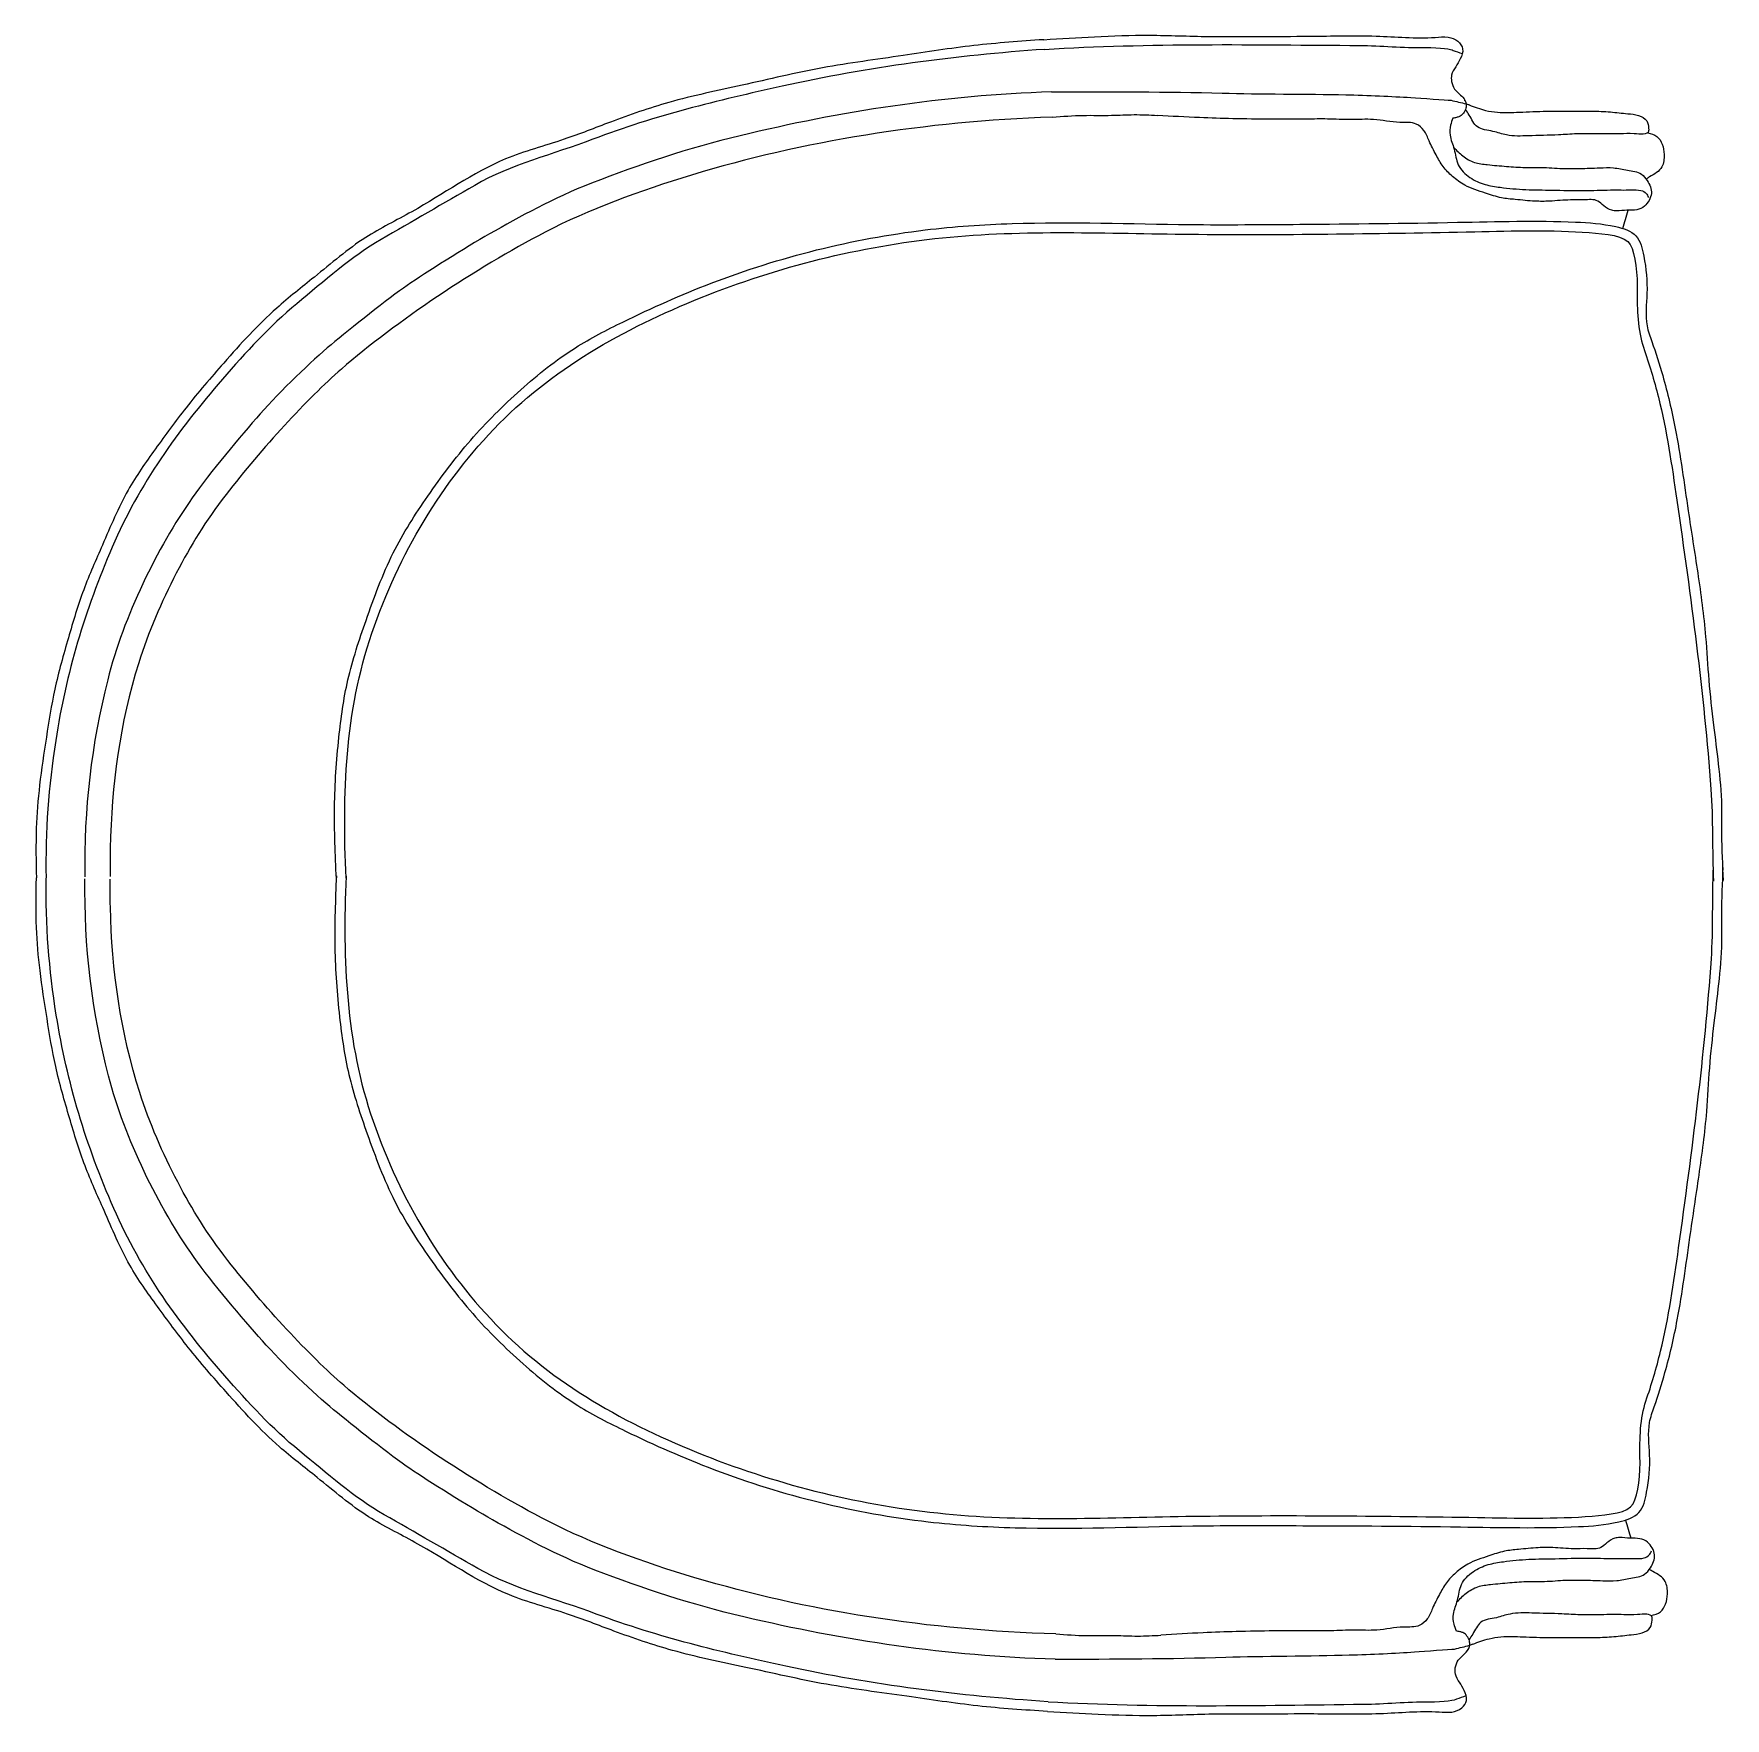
# Model space of a CAD drawing. Header units: millimetres. Extents: x -17017 to 2697, y 1903 to 18260.
# Drawn here: x -17002.6817 to -17002.5236, y 18221.6034 to 18221.7609 of the extents above; entities that cross this region are included whole.
import ezdxf

# ---------------------------------------------------------------- set-up
doc = ezdxf.new("R2010")
doc.units = ezdxf.units.MM
doc.layers.add('furn', color=7, linetype='Continuous')

# ---------------------------------------------------------------- blocks, each defined once
blk = doc.blocks.new('CHAIR2')
at = {"layer": 'furn'}
for points in [[(-0.39093, -0.47197), (-0.38825, -0.43932), (-0.38368, -0.40622), (-0.37797, -0.36855), (-0.36998, -0.33088), (-0.36198, -0.29664), (-0.35284, -0.26925), (-0.34485, -0.24756), (-0.33571, -0.22017), (-0.31117, -0.17632), (-0.29914, -0.15468), (-0.2807, -0.13064), (-0.26626, -0.11301), (-0.2406, -0.08816), (-0.21975, -0.07053), (-0.2005, -0.0561), (-0.18125, -0.04328), (-0.15559, -0.03126), (-0.13473, -0.02244), (-0.11228, -0.01523), (-0.08822, -0.00882), (-0.06576, -0.00481), (-0.04331, -0.0016), (-0.02326, 0), (0, 0)], [(0.39093, -0.47197), (0.38825, -0.43932), (0.38368, -0.40622), (0.37797, -0.36855), (0.36998, -0.33088), (0.36198, -0.29664), (0.35284, -0.26925), (0.34485, -0.24756), (0.33571, -0.22017), (0.31117, -0.17632), (0.29914, -0.15468), (0.2807, -0.13064), (0.26626, -0.11301), (0.2406, -0.08816), (0.21975, -0.07053), (0.2005, -0.0561), (0.18125, -0.04328), (0.15559, -0.03126), (0.13473, -0.02244), (0.11228, -0.01523), (0.08822, -0.00882), (0.06576, -0.00481), (0.04331, -0.0016), (0.02326, 0), (0, 0)], [(0.0006, -0.14027), (-0.03286, -0.1395), (-0.06533, -0.14163), (-0.09226, -0.1459), (-0.12004, -0.15444), (-0.15166, -0.16726), (-0.17816, -0.18348), (-0.20422, -0.20356), (-0.22773, -0.22705), (-0.24739, -0.25267), (-0.25935, -0.27488), (-0.27737, -0.31617), (-0.30207, -0.41636), (-0.30497, -0.45702), (-0.30432, -0.54006), (-0.30432, -0.59161), (-0.30506, -0.66523), (-0.30506, -0.72041), (-0.30288, -0.73929), (-0.29852, -0.74873), (-0.28908, -0.75236), (-0.27164, -0.75381), (-0.25639, -0.75381), (-0.24912, -0.75599), (-0.23314, -0.76107), (-0.20844, -0.76688), (-0.16986, -0.77287), (-0.1408, -0.77723), (-0.11101, -0.78086), (-0.09067, -0.78231), (-0.0696, -0.78449), (-0.05144, -0.78667), (-0.03182, -0.78812), (-0.01875, -0.78812), (0.00305, -0.78884)], [(-0.0006, -0.14027), (0.03286, -0.1395), (0.06533, -0.14163), (0.09226, -0.1459), (0.12004, -0.15444), (0.15166, -0.16726), (0.17816, -0.18348), (0.20422, -0.20356), (0.22773, -0.22705), (0.24739, -0.25267), (0.25935, -0.27488), (0.27737, -0.31617), (0.30207, -0.41636), (0.30497, -0.45702), (0.30432, -0.54006), (0.30432, -0.59161), (0.30506, -0.66523), (0.30506, -0.72041), (0.30288, -0.73929), (0.29852, -0.74873), (0.28908, -0.75236), (0.27164, -0.75381), (0.25639, -0.75381), (0.24912, -0.75599), (0.23314, -0.76107), (0.20844, -0.76688), (0.16986, -0.77287), (0.1408, -0.77723), (0.11101, -0.78086), (0.09067, -0.78231), (0.0696, -0.78449), (0.05144, -0.78667), (0.03182, -0.78812), (0.01875, -0.78812), (-0.00305, -0.78884)], [(-0.39093, -0.47197), (-0.39225, -0.49568), (-0.3929, -0.52137), (-0.39225, -0.54903), (-0.39225, -0.57209), (-0.39225, -0.59646), (-0.39225, -0.62741), (-0.39159, -0.65507), (-0.39163, -0.66107), (-0.38972, -0.66569), (-0.38619, -0.66786), (-0.38156, -0.66678), (-0.37775, -0.6646), (-0.37394, -0.6627), (-0.37095, -0.6627), (-0.36741, -0.66406), (-0.3636, -0.66786), (-0.36007, -0.6695), (-0.3578, -0.66916)], [(0.39093, -0.47197), (0.39225, -0.49568), (0.3929, -0.52137), (0.39225, -0.54903), (0.39225, -0.57209), (0.39225, -0.59646), (0.39225, -0.62741), (0.39159, -0.65507), (0.39163, -0.66107), (0.38972, -0.66569), (0.38619, -0.66786), (0.38156, -0.66678), (0.37775, -0.6646), (0.37394, -0.6627), (0.37095, -0.6627), (0.36741, -0.66406), (0.3636, -0.66786), (0.36007, -0.6695), (0.3578, -0.66916)], [(-0.35467, -0.47597), (-0.35548, -0.49027), (-0.35548, -0.50364), (-0.35577, -0.51413), (-0.35537, -0.52509)], [(0.35467, -0.47597), (0.35548, -0.49027), (0.35548, -0.50364), (0.35577, -0.51413), (0.35537, -0.52509)], [(-0.34017, -0.66354), (-0.33608, -0.66786), (-0.33309, -0.6733), (-0.332, -0.67928), (-0.33119, -0.68826), (-0.33064, -0.69696), (-0.33064, -0.70457), (-0.3301, -0.71436), (-0.3301, -0.72252), (-0.33037, -0.73176), (-0.33037, -0.73829), (-0.32928, -0.74482), (-0.32738, -0.75134), (-0.32438, -0.75406), (-0.3184, -0.75596), (-0.31513, -0.75488), (-0.31241, -0.7527), (-0.31078, -0.74917), (-0.31051, -0.74454), (-0.31024, -0.73965), (-0.31051, -0.73747), (-0.31268, -0.73367), (-0.31486, -0.73095), (-0.31541, -0.72442), (-0.31541, -0.71817), (-0.31486, -0.70838), (-0.31486, -0.70158), (-0.31568, -0.69234), (-0.31649, -0.68581), (-0.31867, -0.67847), (-0.32248, -0.66868), (-0.32656, -0.66297), (-0.33119, -0.65862), (-0.33663, -0.65536), (-0.34316, -0.65209), (-0.34806, -0.64965), (-0.35105, -0.64611), (-0.35187, -0.6385), (-0.35323, -0.62607), (-0.35323, -0.61547), (-0.35351, -0.60459), (-0.35351, -0.5948), (-0.35351, -0.57794), (-0.35378, -0.56027), (-0.3543, -0.54481), (-0.35537, -0.52509)], [(0.34017, -0.66354), (0.33608, -0.66786), (0.33309, -0.6733), (0.332, -0.67928), (0.33119, -0.68826), (0.33064, -0.69696), (0.33064, -0.70457), (0.3301, -0.71436), (0.3301, -0.72252), (0.33037, -0.73176), (0.33037, -0.73829), (0.32928, -0.74482), (0.32738, -0.75134), (0.32438, -0.75406), (0.3184, -0.75596), (0.31513, -0.75488), (0.31241, -0.7527), (0.31078, -0.74917), (0.31051, -0.74454), (0.31024, -0.73965), (0.31051, -0.73747), (0.31268, -0.73367), (0.31486, -0.73095), (0.31541, -0.72442), (0.31541, -0.71817), (0.31486, -0.70838), (0.31486, -0.70158), (0.31568, -0.69234), (0.31649, -0.68581), (0.31867, -0.67847), (0.32248, -0.66868), (0.32656, -0.66297), (0.33119, -0.65862), (0.33663, -0.65536), (0.34316, -0.65209), (0.34806, -0.64965), (0.35105, -0.64611), (0.35187, -0.6385), (0.35323, -0.62607), (0.35323, -0.61547), (0.35351, -0.60459), (0.35351, -0.5948), (0.35351, -0.57794), (0.35378, -0.56027), (0.3543, -0.54481), (0.35537, -0.52509)], [(-0.38548, -0.66337), (-0.38399, -0.66771)], [(-0.36218, -0.66239), (-0.36044, -0.66946)], [(-0.35377, -0.66324), (-0.35051, -0.66215), (-0.34588, -0.66188), (-0.33935, -0.66379), (-0.332, -0.66569), (-0.32602, -0.67113), (-0.32275, -0.6782), (-0.32139, -0.68527), (-0.3203, -0.69723), (-0.32003, -0.70947), (-0.31976, -0.72442), (-0.32003, -0.73693), (-0.32003, -0.74672), (-0.31976, -0.75107), (-0.3184, -0.75352), (-0.31649, -0.75461)], [(0.35377, -0.66324), (0.35051, -0.66215), (0.34588, -0.66188), (0.33935, -0.66379), (0.332, -0.66569), (0.32602, -0.67113), (0.32275, -0.6782), (0.32139, -0.68527), (0.3203, -0.69723), (0.32003, -0.70947), (0.31976, -0.72442), (0.32003, -0.73693), (0.32003, -0.74672), (0.31976, -0.75107), (0.3184, -0.75352), (0.31649, -0.75461)], [(0.36218, -0.66239), (0.36044, -0.66946)], [(0.38548, -0.66337), (0.38399, -0.66771)], [(-0.35993, -0.67087), (-0.36044, -0.66946)], [(-0.35993, -0.67087), (-0.35737, -0.67853), (-0.35652, -0.68407), (-0.35652, -0.69429), (-0.35694, -0.70707), (-0.35694, -0.71857), (-0.35694, -0.72837), (-0.35652, -0.73688), (-0.35567, -0.74498), (-0.35481, -0.75009), (-0.35226, -0.75392), (-0.34885, -0.75477), (-0.34757, -0.75477), (-0.34629, -0.74796), (-0.34629, -0.74157), (-0.34629, -0.73092), (-0.34629, -0.72113), (-0.34586, -0.71261), (-0.34544, -0.69855), (-0.34586, -0.68833), (-0.34757, -0.68194), (-0.3497, -0.6747), (-0.35524, -0.67087), (-0.3578, -0.66916)], [(0.35993, -0.67087), (0.35737, -0.67853), (0.35652, -0.68407), (0.35652, -0.69429), (0.35694, -0.70707), (0.35694, -0.71857), (0.35694, -0.72837), (0.35652, -0.73688), (0.35567, -0.74498), (0.35481, -0.75009), (0.35226, -0.75392), (0.34885, -0.75477), (0.34757, -0.75477), (0.34629, -0.74796), (0.34629, -0.74157), (0.34629, -0.73092), (0.34629, -0.72113), (0.34586, -0.71261), (0.34544, -0.69855), (0.34586, -0.68833), (0.34757, -0.68194), (0.3497, -0.6747), (0.35524, -0.67087), (0.3578, -0.66916)], [(0.35993, -0.67087), (0.36044, -0.66946)], [(-0.30202, -0.74253), (-0.31052, -0.74503)], [(0.30205, -0.74243), (0.31055, -0.74493)], [(-0.34678, -0.75434), (-0.34495, -0.75867), (-0.3414, -0.76111), (-0.33653, -0.76199), (-0.33078, -0.76088), (-0.32812, -0.75845), (-0.32613, -0.75513), (-0.32524, -0.75381)], [(0.34678, -0.75434), (0.34495, -0.75867), (0.3414, -0.76111), (0.33653, -0.76199), (0.33078, -0.76088), (0.32812, -0.75845), (0.32613, -0.75513), (0.32524, -0.75381)]]:
    blk.add_spline(points, degree=3, dxfattribs=at)
for points, knots in [([(-0.38639, -0.47228), (-0.38361, -0.43079), (-0.37833, -0.39), (-0.36287, -0.3195), (-0.35584, -0.2901), (-0.33774, -0.24215), (-0.3332, -0.22282), (-0.31522, -0.19142), (-0.3063, -0.17605), (-0.29011, -0.14781), (-0.27873, -0.13522), (-0.25778, -0.10958), (-0.2456, -0.09852), (-0.20906, -0.06668), (-0.18417, -0.04862), (-0.12515, -0.023), (-0.09572, -0.0141), (-0.04277, -0.00581), (-0.02183, -0.00414), (-0.00008, -0.00454)], [0, 0, 0, 0, 0.1371441, 0.1371441, 0.2390677, 0.2390677, 0.3053726, 0.3053726, 0.3608059, 0.3608059, 0.4162393, 0.4162393, 0.4716726, 0.4716726, 0.577005, 0.577005, 0.6823373, 0.6823373, 0.7540695, 0.7540695, 0.7540695, 0.7540695]), ([(0.38639, -0.47228), (0.38361, -0.43079), (0.37833, -0.39), (0.36287, -0.3195), (0.35584, -0.2901), (0.33774, -0.24215), (0.3332, -0.22282), (0.31522, -0.19142), (0.3063, -0.17605), (0.29011, -0.14781), (0.27873, -0.13522), (0.25778, -0.10958), (0.2456, -0.09852), (0.20906, -0.06668), (0.18417, -0.04862), (0.12515, -0.023), (0.09572, -0.0141), (0.04277, -0.00581), (0.02183, -0.00414), (0.00008, -0.00454)], [0, 0, 0, 0, 0.1371441, 0.1371441, 0.2390677, 0.2390677, 0.3053726, 0.3053726, 0.3608059, 0.3608059, 0.4162393, 0.4162393, 0.4716726, 0.4716726, 0.577005, 0.577005, 0.6823373, 0.6823373, 0.7540695, 0.7540695, 0.7540695, 0.7540695]), ([(-0.36648, -0.47562), (-0.36498, -0.42471), (-0.35754, -0.37696), (-0.34053, -0.30543), (-0.33306, -0.28307), (-0.31733, -0.24229), (-0.30864, -0.22678), (-0.29436, -0.20135), (-0.28257, -0.18273), (-0.27077, -0.16536), (-0.25649, -0.14737), (-0.24159, -0.12937), (-0.22731, -0.11448), (-0.2062, -0.09587), (-0.18944, -0.0816), (-0.15405, -0.05678), (-0.12235, -0.04115), (-0.06283, -0.02593), (-0.03177, -0.02214), (-0.00042, -0.02272)], [0, 0, 0, 0, 0.1641838, 0.1641838, 0.2499252, 0.2499252, 0.3180525, 0.3180525, 0.3725249, 0.3725249, 0.4269974, 0.4269974, 0.4814699, 0.4814699, 0.5359424, 0.5359424, 0.6448873, 0.6448873, 0.7540695, 0.7540695, 0.7540695, 0.7540695]), ([(0.36648, -0.47562), (0.36498, -0.42471), (0.35754, -0.37696), (0.34053, -0.30543), (0.33306, -0.28307), (0.31733, -0.24229), (0.30864, -0.22678), (0.29436, -0.20135), (0.28257, -0.18273), (0.27077, -0.16536), (0.25649, -0.14737), (0.24159, -0.12937), (0.22731, -0.11448), (0.2062, -0.09587), (0.18944, -0.0816), (0.15405, -0.05678), (0.12235, -0.04115), (0.06283, -0.02593), (0.03177, -0.02214), (0.00042, -0.02272)], [0, 0, 0, 0, 0.1641838, 0.1641838, 0.2499252, 0.2499252, 0.3180525, 0.3180525, 0.3725249, 0.3725249, 0.4269974, 0.4269974, 0.4814699, 0.4814699, 0.5359424, 0.5359424, 0.6448873, 0.6448873, 0.7540695, 0.7540695, 0.7540695, 0.7540695]), ([(-0.35467, -0.47597), (-0.35291, -0.41645), (-0.34356, -0.35902), (-0.32075, -0.28302), (-0.31191, -0.25885), (-0.28458, -0.20611), (-0.2597, -0.16866), (-0.22385, -0.12729), (-0.20082, -0.10593), (-0.16626, -0.07918), (-0.15575, -0.07276), (-0.12897, -0.05873), (-0.11457, -0.05256), (-0.07243, -0.03919), (-0.04334, -0.03518), (-0.00933, -0.03446), (-0.00499, -0.03446), (-0.00064, -0.03454)], [0, 0, 0, 0, 0.1955461, 0.1955461, 0.286745, 0.286745, 0.4325418, 0.4325418, 0.5235695, 0.5235695, 0.5772704, 0.5772704, 0.6309713, 0.6309713, 0.738373, 0.738373, 0.7540695, 0.7540695, 0.7540695, 0.7540695]), ([(0.35467, -0.47597), (0.35291, -0.41645), (0.34356, -0.35902), (0.32075, -0.28302), (0.31191, -0.25885), (0.28458, -0.20611), (0.2597, -0.16866), (0.22385, -0.12729), (0.20082, -0.10593), (0.16626, -0.07918), (0.15575, -0.07276), (0.12897, -0.05873), (0.11457, -0.05256), (0.07243, -0.03919), (0.04334, -0.03518), (0.00933, -0.03446), (0.00499, -0.03446), (0.00064, -0.03454)], [0, 0, 0, 0, 0.1955461, 0.1955461, 0.286745, 0.286745, 0.4325418, 0.4325418, 0.5235695, 0.5235695, 0.5772704, 0.5772704, 0.6309713, 0.6309713, 0.738373, 0.738373, 0.7540695, 0.7540695, 0.7540695, 0.7540695]), ([(0.00041, -0.14481), (-0.03882, -0.14313), (-0.07726, -0.14446), (-0.15104, -0.16994), (-0.18456, -0.18984), (-0.23934, -0.24409), (-0.25788, -0.27868), (-0.2861, -0.35103), (-0.29522, -0.38935), (-0.30217, -0.46639), (-0.3001, -0.50517), (-0.29933, -0.58733), (-0.29987, -0.63007), (-0.30099, -0.69148), (-0.30152, -0.70976), (-0.29949, -0.73468), (-0.29873, -0.74365), (-0.29027, -0.74845), (-0.28001, -0.74948), (-0.2647, -0.74908), (-0.25411, -0.74945), (-0.2387, -0.75478), (-0.23098, -0.75708), (-0.20736, -0.76292), (-0.1912, -0.76523), (-0.1298, -0.77399), (-0.08409, -0.78006), (-0.02571, -0.78418), (-0.0111, -0.78361), (0.00327, -0.7843)], [0, 0, 0, 0, 0.129466, 0.129466, 0.258933, 0.258933, 0.388399, 0.388399, 0.517865, 0.517865, 0.646209, 0.646209, 0.788065, 0.788065, 0.84768, 0.84768, 0.874886, 0.874886, 0.902092, 0.902092, 0.929298, 0.929298, 0.956505, 0.956505, 1.010917, 1.010917, 1.160955, 1.160955, 1.208399, 1.208399, 1.208399, 1.208399]), ([(-0.00041, -0.14481), (0.03882, -0.14313), (0.07726, -0.14446), (0.15104, -0.16994), (0.18456, -0.18984), (0.23934, -0.24409), (0.25788, -0.27868), (0.2861, -0.35103), (0.29522, -0.38935), (0.30217, -0.46639), (0.3001, -0.50517), (0.29933, -0.58733), (0.29987, -0.63007), (0.30099, -0.69148), (0.30152, -0.70976), (0.29949, -0.73468), (0.29873, -0.74365), (0.29027, -0.74845), (0.28001, -0.74948), (0.2647, -0.74908), (0.25411, -0.74945), (0.2387, -0.75478), (0.23098, -0.75708), (0.20736, -0.76292), (0.1912, -0.76523), (0.1298, -0.77399), (0.08409, -0.78006), (0.02571, -0.78418), (0.0111, -0.78361), (-0.00327, -0.7843)], [0, 0, 0, 0, 0.129466, 0.129466, 0.258933, 0.258933, 0.388399, 0.388399, 0.517865, 0.517865, 0.646209, 0.646209, 0.788065, 0.788065, 0.84768, 0.84768, 0.874886, 0.874886, 0.902092, 0.902092, 0.929298, 0.929298, 0.956505, 0.956505, 1.010917, 1.010917, 1.160955, 1.160955, 1.208399, 1.208399, 1.208399, 1.208399]), ([(-0.38639, -0.47224), (-0.38932, -0.5214), (-0.38833, -0.57104), (-0.38778, -0.62976), (-0.38669, -0.63984), (-0.38697, -0.65711), (-0.38596, -0.66321), (-0.38548, -0.66337)], [0, 0, 0, 0, 0.1625283, 0.1625283, 0.1964387, 0.1964387, 0.2172506, 0.2172506, 0.2172506, 0.2172506]), ([(0.38639, -0.47224), (0.38932, -0.5214), (0.38833, -0.57104), (0.38778, -0.62976), (0.38669, -0.63984), (0.38697, -0.65711), (0.38596, -0.66321), (0.38548, -0.66337)], [0, 0, 0, 0, 0.1625283, 0.1625283, 0.1964387, 0.1964387, 0.2172506, 0.2172506, 0.2172506, 0.2172506]), ([(-0.36648, -0.47562), (-0.36648, -0.50292), (-0.36648, -0.5296), (-0.36524, -0.57241), (-0.36524, -0.59537), (-0.36462, -0.62329), (-0.364, -0.63507), (-0.36318, -0.64873), (-0.36214, -0.65989), (-0.36218, -0.66239)], [0, 0, 0, 0, 0.0915087, 0.0915087, 0.1519707, 0.1519707, 0.1865156, 0.1865156, 0.2076382, 0.2076382, 0.2076382, 0.2076382]), ([(0.36648, -0.47562), (0.36648, -0.50292), (0.36648, -0.5296), (0.36524, -0.57241), (0.36524, -0.59537), (0.36462, -0.62329), (0.364, -0.63507), (0.36318, -0.64873), (0.36214, -0.65989), (0.36218, -0.66239)], [0, 0, 0, 0, 0.0915087, 0.0915087, 0.1519707, 0.1519707, 0.1865156, 0.1865156, 0.2076382, 0.2076382, 0.2076382, 0.2076382]), ([(-0.3578, -0.66916), (-0.35702, -0.66876), (-0.35569, -0.66807), (-0.35446, -0.66645), (-0.3541, -0.66483), (-0.35382, -0.6638), (-0.35377, -0.66324)], [0, 0, 0, 0, 0.002869789, 0.004889507, 0.006439548, 0.008335261, 0.008335261, 0.008335261, 0.008335261]), ([(0.3578, -0.66916), (0.35702, -0.66876), (0.35569, -0.66807), (0.35446, -0.66645), (0.3541, -0.66483), (0.35382, -0.6638), (0.35377, -0.66324)], [0, 0, 0, 0, 0.002869789, 0.004889507, 0.006439548, 0.008335261, 0.008335261, 0.008335261, 0.008335261])]:
    blk.add_open_spline(points, degree=3, knots=knots, dxfattribs=at)
for points in [[(-0.36223, -0.66851), (-0.36223, -0.66862), (-0.36223, -0.66873), (-0.36223, -0.66883)], [(0.36223, -0.66851), (0.36223, -0.66862), (0.36223, -0.66873), (0.36223, -0.66883)]]:
    blk.add_open_spline(points, degree=3, dxfattribs=at)
blk = doc.blocks.new('A$C5D3213CF')
at = {"layer": 'furn', "xscale": -1, "rotation": 270}
blk.add_blockref('CHAIR2', (4.69436, 3.46191), dxfattribs=at)

msp = doc.modelspace()

# ---------------------------------------------------------------- block references
at = {"xscale": 0.2, "yscale": 0.2, "zscale": 0.2, "rotation": 180.1327932507023}
msp.add_blockref('A$C5D3213CF', (-17001.74424, 18222.37654), dxfattribs=at)

doc.saveas('drawing.dxf')
